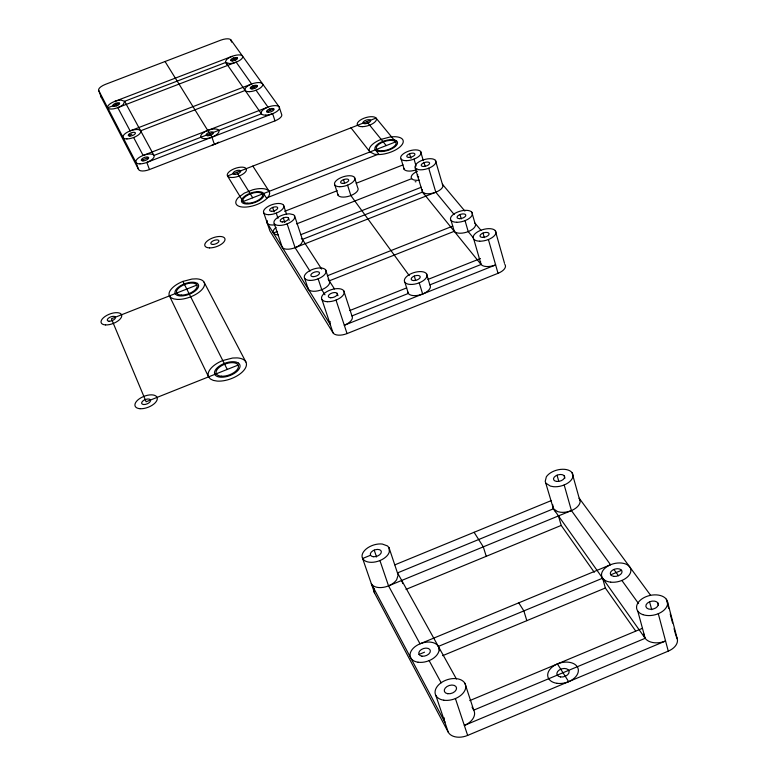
<?xml version="1.0" encoding="UTF-8"?>
<svg xmlns="http://www.w3.org/2000/svg" width="776" height="776" viewBox="0 0 776 776"><rect width="100%" height="100%" fill="white"/><g stroke="black" fill="none" stroke-linecap="round" stroke-linejoin="round"><path stroke-width="1.16" d="M552.648 504.555L553.424 508.794L645.176 638.299L473.729 710.147A15.704 10.369 -18.2 0 1 464.339 725.444L665.575 640.995A15.675 10.098 -12.7 0 1 643.925 634.099M422.212 189.538L422.522 192.079L481.071 264.48L429.865 284.879A11.708 5.733 -17 0 1 421.222 294.54A11.708 5.733 -17 0 1 407.817 292.048M370.55 555.238L362.625 558.487L374.556 593.039L448.237 732.166A15.656 10.398 -18.2 0 0 467.656 735.415L668.272 651.122A15.627 10.127 -12.6 0 0 676.148 636.524M469.79 700.592L642.353 628.366M419.021 654.459L424.55 652.17M610.741 574.812L621.595 570.302M442.679 655.662L605.338 588.004L635.651 630.975M394.868 564.841L551.202 500.617M388.543 585.87L571.427 510.579L610.537 564.753L420.02 643.818L388.543 585.87L379.93 560.563M405.993 589.391L561.203 525.42L594.27 572.31M263.791 212.915L269.912 230.928L333.03 332.836A11.708 5.82 -18.2 0 0 347.047 333.583L498.027 273.317A11.669 5.713 -15.8 0 0 504.807 264.335M349.86 310.516L406.692 287.896M427.935 279.438L480.47 258.524M480.606 261.56A11.698 5.684 -15.8 0 0 484.428 266.265A11.698 5.684 -15.8 0 0 495.631 264.926L344.301 325.26A11.737 5.791 -18.2 0 0 351.945 315.919L408.351 293.444L404.897 282.289M238.125 365.089L146.111 401.764L111.395 318.771L196.891 285.073M327.375 275.771L452.767 226.107M307.878 287.809A11.339 5.413 -18.4 0 0 320.352 290.205A11.339 5.413 -18.4 0 0 329.257 280.854L454.251 231.306L451.05 220.384M273.385 233.023L277.362 231.461M296.607 223.895L411.668 178.664M300.748 234.701L421.31 187.239M301.36 238.416L302.427 239.386L422.522 192.079L425.5 193.583L427.77 193.806A10.835 4.898 -16.6 0 0 439.361 190.411A10.835 4.898 -16.6 0 0 442.407 184.251L435.414 160.322M287.12 223.866L295.093 247.68L435.802 192.215L454.135 214.486M284.627 211.334L337.24 190.702M356.213 183.252L403.006 164.9M141.377 160.312L148.585 157.528M266.731 111.754L273.85 108.999M149.448 169.566L274.995 120.862A9.584 3.899 -18.3 0 0 281.533 114.101L279.185 106.933L230.821 39.838A8.846 3.288 -18.6 0 0 220.646 40.206L105.458 84.351A8.905 3.317 -19.8 0 0 98.717 90.482L101.19 97.155L138.594 169.527A9.651 3.938 -19.8 0 0 149.448 169.566L146.839 162.426L272.628 113.674L274.995 120.862M128.36 135.538L131.871 134.18M140.621 130.804L245.158 90.453M250.357 88.445L257.293 85.767M114.538 101.481L232.053 56.338M107.689 107.816L119.552 103.257M225.719 62.449L124.635 101.297L120.988 100.085A9.089 3.463 -19.8 0 0 109.009 104.702A9.089 3.463 -19.8 0 0 111.356 109.047A9.089 3.463 -19.8 0 0 123.326 104.43L124.635 101.297L153.978 155.433L261.386 113.829L225.719 62.449L225.486 61.585L226.747 59.451A9.021 3.424 -18.5 0 1 238.601 54.912A9.021 3.424 -18.5 0 1 241.472 59.025A9.021 3.424 -18.5 0 1 229.618 63.564L225.719 62.449L227.174 64.369M230.753 60.518L237.456 57.938M182.923 281.407L192.05 279.04L196.231 278.836A18.653 8.585 -20.1 0 1 201.799 289.749A18.653 8.585 -20.1 0 1 177.209 299.41L173.649 298.876L170.992 297.683L169.43 295.899A18.653 8.585 -20.1 0 1 182.923 281.407L227.252 369.425M416.033 181.759L415.179 181.759M415.393 168.179L418.38 169.643L420.66 169.837A10.903 4.821 -16.6 0 0 434.822 164.299A10.903 4.821 -16.6 0 0 430.185 158.692A10.903 4.821 -16.6 0 0 416.023 164.231L414.898 167.015L422.522 192.079L424.084 193.913M369.958 151.951L374.633 154.269L378.281 154.569A17.654 7.605 -17.1 0 0 401.318 145.587A17.654 7.605 -17.1 0 0 394.062 136.702L389.901 137.032L381.161 139.36A17.654 7.605 -17.1 0 0 369.958 151.951L350.995 127.836M294.531 215.641L293.474 214.69L289.623 213.836A10.951 4.898 -18.6 0 0 275.296 219.492A10.951 4.898 -18.6 0 0 279.176 225.447A10.951 4.898 -18.6 0 0 293.503 219.792L294.55 218.289L294.531 215.641L302.795 240.638L301.428 243.596A10.883 4.976 -18.5 0 1 291.019 248.873A10.883 4.976 -18.5 0 1 282.28 247.331L274.248 223.604M546.081 483.293L550.339 486.077L553.463 486.688A14.259 8.226 -14.9 0 0 571.834 479.199A14.259 8.226 -14.9 0 0 564.724 469.344A14.259 8.226 -14.9 0 0 546.343 476.823L545.227 481.304L553.424 508.794L555.597 511.685M389.028 547.672L387.505 545.935L382.258 544.034A14.317 8.4 -18.9 0 0 363.605 551.726A14.317 8.4 -18.9 0 0 369.444 562.222A14.317 8.4 -18.9 0 0 388.087 554.52L389.329 552.114L389.028 547.672L398.156 575.035L396.633 579.808A14.21 8.497 -18.9 0 1 383.208 587.364A14.21 8.497 -18.9 0 1 371.316 583.678L444.89 722.243A15.704 10.369 -18.2 0 1 444.173 717.781M208.579 376.864L210.354 378.95L213.284 380.395L217.193 381.094A20.108 9.981 -20.1 0 0 243.654 370.579A20.108 9.981 -20.1 0 0 237.184 357.901L232.625 358.027L222.77 360.53A20.108 9.981 -20.1 0 0 208.579 376.864L169.43 295.899M442.407 184.251L464.873 211.082M471.798 212.168L474.941 223.11L481.052 230.414M473.525 238.057L468.219 231.607L465.047 220.636M366.835 121.667L386.215 145.587M375.38 149.826L378.736 154.055L266.43 198.006L263.316 193.059A11.824 5.141 -18.8 0 0 251.657 192.758L248.795 193.845A11.824 5.141 -18.8 0 0 242.461 198.346L241.588 199.917A11.824 5.141 -18.8 0 0 252.326 203.302A11.824 5.141 -18.8 0 0 263.985 194.243M650.53 595.211L579.187 498.202A14.152 8.313 -14.8 0 1 575.976 508.008A14.152 8.313 -14.8 0 1 560.776 512.267L557.672 511.636L553.424 508.794L397.525 572.901L456.433 679M409.204 275.567L350.859 195.552L347.57 185.163M613.913 569.429L618.443 575.705M621.877 580.458L638.57 603.592M233.285 58.064L234.924 60.392M252.947 85.864L254.712 88.348M256.031 90.22L267.982 107.107L143.133 155.442L133.627 137.498M269.369 109.067L270.29 110.376M302.427 239.386L321.652 269.107M328.054 279.001L334.446 288.876M252.85 166.083L269.117 191.303L269.709 193.234L269.136 195.474L267.448 197.89A17.732 7.712 -18.8 0 1 244.197 207.124A17.732 7.712 -18.8 0 1 238.135 197.705L244.362 193.108L252.792 189.771A17.732 7.712 -18.8 0 1 269.117 191.303M295.093 247.68L309.993 271.163M324.989 294.812L321.749 289.7L318.141 278.826M474.087 532.297L483.303 546.857L486.242 556.314M518.746 602.845L523.858 610.906L526.826 620.664M557.42 663.917L568.653 681.668M236.845 172.311L252.724 197.793M267.293 223.236L330.275 324.552M165.046 61.517L211.926 137.197L214.409 144.365M472.05 707.12L473.729 710.147L464.931 683.336M429.138 660.618L441.175 682.783M115.508 103.324L116.817 105.788M204.098 282.231L245.885 361.994M98.717 90.482L135.975 162.407L138.594 169.527M374.207 550.106L376.554 556.974M272.618 207.425L274.17 212.003M435.85 695.48L448.237 732.166M283.308 217.94L284.821 222.45M401.716 580.448L402.773 583.581M276.256 213.128L278.002 218.308M230.821 39.838L231.568 42.069M288.449 218.027L289.205 220.287M283.512 205.184L286.587 214.36M304.648 278.332L308.276 289.167M439.788 650.734L438.353 646.427L602.603 578.198L605.338 588.004M455.405 698.555L467.656 735.415M321.933 299.468L333.03 332.836M337.22 293.406L337.967 295.685M336.018 300.079L347.047 333.583M325.687 270L329.257 280.854M343.758 290.806L351.945 315.919M334.863 185.057L338.181 195.406M343.516 179.644L344.612 183.088M354.467 177.374L357.717 187.734A10.592 4.704 -17.7 0 1 349.549 196.018A10.592 4.704 -17.7 0 1 337.773 194.252M419.234 282.823L422.658 294.017M414.287 276.081L415.655 280.543M426.48 273.705L429.865 284.879M401.114 159.09L404.238 169.478M414.025 159.09L416.091 166.045M409.592 153.745L410.97 158.362M424.084 162.669L425.093 166.083M420.592 151.456L423.318 160.7M428.73 168.217L435.802 192.215M459.993 214.545L461.254 218.91M473.777 239.183L481.071 264.48M558.468 515.914L561.203 525.42M557.042 475.193L558.691 480.994M488.405 239.522L498.027 273.317M483.002 233.072L484.311 237.669M564.259 475.843L564.909 478.161M564.181 484.961L571.427 510.579M495.292 230.637L504.507 263.287M572.038 472.652L579.779 500.307M637.785 611.139L645.176 638.299M649.57 601.798A6.315 3.996 -12.9 0 0 648.367 608.947A6.315 3.996 -12.9 0 0 658.252 604.805A6.315 3.996 -12.9 0 0 649.57 601.798L651.714 609.703M658.29 613.7L668.272 651.122M657.767 602.787L658.368 605.057M667.457 601.604L677.293 638.949M666.322 599.217L668.708 608.287M670.202 613.962L672.588 623.031M674.072 628.676L675.847 635.408M418.73 176.928A4.268 1.901 -16.7 0 1 417.798 174.794M419.36 180.148A10.68 4.763 -16.7 0 1 411.222 177.733A10.68 4.763 -16.7 0 1 417.43 171.254M474.941 223.11A11.3 5.316 -16.2 0 1 466.832 232.111A11.3 5.316 -16.2 0 1 453.679 230.036M278.157 234.856A10.728 4.84 -18.6 0 1 276.091 227.455M274.462 224.865A10.612 4.743 -18.6 0 1 267.342 220.665M329.839 323.107A11.737 5.791 -18.2 0 1 330.169 321.468M416.266 169.837A10.573 4.666 -16.8 0 1 403.762 168.344M374.556 593.039A14.181 8.526 -18.9 0 1 374.294 588.528M218.609 142.163A9.613 3.919 -19.1 0 1 212.023 145.151M101.19 97.155A8.885 3.337 -19.9 0 1 101.074 96.272M395.682 141.882L243.121 201.547L227.504 175.958L376.059 118.078L395.682 141.882M251.637 84.012L130.125 130.892L117.806 107.651L236.166 62.138L251.637 84.012M395.779 140.427L393.878 139.845A11.766 5.073 -17.1 0 0 375.39 146.703A11.766 5.073 -17.1 0 0 387.728 150.447A11.766 5.073 -17.1 0 0 395.779 140.427M197.249 283.337L195.465 282.561A12.435 5.723 -20.1 0 0 175.812 289.904A12.435 5.723 -20.1 0 0 187.385 294.928A12.435 5.723 -20.1 0 0 197.249 283.337M238.465 363.1L236.486 362.169A13.405 6.654 -20.1 0 0 215.33 370.123A13.405 6.654 -20.1 0 0 228.125 376.185A13.405 6.654 -20.1 0 0 238.465 363.1M231.908 177.51A10.069 4.258 -18.9 0 0 246.477 169.75A10.069 4.258 -18.9 0 0 232.179 169.721A10.069 4.258 -18.9 0 0 231.908 177.51M234.866 174.387A4.026 1.707 -18.9 0 0 240.696 171.292A4.026 1.707 -18.9 0 0 234.992 171.273A4.026 1.707 -18.9 0 0 234.866 174.387M362.334 126.672A10.02 4.2 -17.3 0 0 376.476 119.087A10.02 4.2 -17.3 0 0 361.703 119.281A10.02 4.2 -17.3 0 0 362.334 126.672M247.699 203.225A10.34 4.501 -18.8 0 0 262.627 195.183A10.34 4.501 -18.8 0 0 247.864 195.038A10.34 4.501 -18.8 0 0 247.699 203.225M327.423 301.709A11.815 5.704 -18.2 0 0 344.214 292.222A11.815 5.704 -18.2 0 0 326.948 291.563A11.815 5.704 -18.2 0 0 327.423 301.709M479.714 241.2A11.776 5.597 -15.9 0 0 495.932 231.966A11.776 5.597 -15.9 0 0 478.006 231.617A11.776 5.597 -15.9 0 0 479.714 241.2M482.594 237.417A4.704 2.241 -15.9 0 0 489.093 233.731A4.704 2.241 -15.9 0 0 481.935 233.576A4.704 2.241 -15.9 0 0 482.594 237.417M381.656 150.816A10.301 4.433 -17.1 0 0 396.138 142.959A10.301 4.433 -17.1 0 0 380.87 143.046A10.301 4.433 -17.1 0 0 381.656 150.816M330.663 297.761A4.724 2.28 -18.2 0 0 337.395 293.968A4.724 2.28 -18.2 0 0 330.498 293.697A4.724 2.28 -18.2 0 0 330.663 297.761M423.521 166.481A4.365 1.93 -16.6 0 0 429.623 163.135A4.365 1.93 -16.6 0 0 423.085 163.135A4.365 1.93 -16.6 0 0 423.521 166.481M282.299 221.946A4.375 1.959 -18.6 0 0 288.594 218.522A4.375 1.959 -18.6 0 0 282.289 218.405A4.375 1.959 -18.6 0 0 282.299 221.946M221.47 376.214A11.727 5.82 -20.1 0 0 238.455 366.582A11.727 5.82 -20.1 0 0 221.849 365.545A11.727 5.82 -20.1 0 0 221.47 376.214M181.274 295.084A10.883 5.015 -20.1 0 0 197.143 286.373A10.883 5.015 -20.1 0 0 181.933 285.791A10.883 5.015 -20.1 0 0 181.274 295.084M309.876 280.408A11.378 5.374 -18.4 0 0 326.104 271.338A11.378 5.374 -18.4 0 0 309.556 270.805A11.378 5.374 -18.4 0 0 309.876 280.408M313.038 276.654A4.549 2.153 -18.4 0 0 319.537 273.036A4.549 2.153 -18.4 0 0 312.932 272.812A4.549 2.153 -18.4 0 0 313.038 276.654M456.695 222.275A11.339 5.287 -16.2 0 0 472.39 213.429A11.339 5.287 -16.2 0 0 455.231 213.187A11.339 5.287 -16.2 0 0 456.695 222.275M459.518 218.667A4.53 2.115 -16.2 0 0 465.813 215.136A4.53 2.115 -16.2 0 0 458.955 215.03A4.53 2.115 -16.2 0 0 459.518 218.667M105.604 324.921A10.951 5.034 -21.2 0 0 121.735 316.094A10.951 5.034 -21.2 0 0 106.846 315.366A10.951 5.034 -21.2 0 0 105.604 324.921M140.01 408.7A11.805 5.849 -21.4 0 0 157.295 398.932A11.805 5.849 -21.4 0 0 141.048 397.729A11.805 5.849 -21.4 0 0 140.01 408.7M143.657 404.529A4.724 2.338 -21.4 0 0 150.583 400.629A4.724 2.338 -21.4 0 0 144.094 400.135A4.724 2.338 -21.4 0 0 143.657 404.529M209.578 247.893A10.631 4.753 -19.5 0 0 225.021 239.503A10.631 4.753 -19.5 0 0 210.024 239.154A10.631 4.753 -19.5 0 0 209.578 247.893M212.74 244.45A4.258 1.901 -19.5 0 0 218.929 241.103A4.258 1.901 -19.5 0 0 212.934 240.948A4.258 1.901 -19.5 0 0 212.74 244.45M268.554 214.671A10.641 4.704 -18.6 0 0 283.861 206.368A10.641 4.704 -18.6 0 0 268.574 206.164A10.641 4.704 -18.6 0 0 268.554 214.671M271.61 211.295A4.258 1.882 -18.6 0 0 277.74 207.978A4.258 1.882 -18.6 0 0 271.629 207.89A4.258 1.882 -18.6 0 0 271.61 211.295M406.246 160.68A10.602 4.637 -16.8 0 0 421.087 152.562A10.602 4.637 -16.8 0 0 405.256 152.61A10.602 4.637 -16.8 0 0 406.246 160.68M409 157.431A4.239 1.853 -16.8 0 0 414.947 154.191A4.239 1.853 -16.8 0 0 408.622 154.201A4.239 1.853 -16.8 0 0 409 157.431M339.83 186.725A10.612 4.675 -17.7 0 0 354.884 178.519A10.612 4.675 -17.7 0 0 339.316 178.451A10.612 4.675 -17.7 0 0 339.83 186.725M342.72 183.417A4.249 1.872 -17.7 0 0 348.754 180.139A4.249 1.872 -17.7 0 0 342.536 180.1A4.249 1.872 -17.7 0 0 342.72 183.417M410.611 284.452A11.737 5.694 -17 0 0 427.033 275.092A11.737 5.694 -17 0 0 409.466 274.52A11.737 5.694 -17 0 0 410.611 284.452M413.647 280.572A4.695 2.28 -17 0 0 420.233 276.838A4.695 2.28 -17 0 0 413.21 276.595A4.695 2.28 -17 0 0 413.647 280.572M109.067 321.225A4.375 2.018 -21.2 0 0 115.527 317.704A4.375 2.018 -21.2 0 0 109.581 317.403A4.375 2.018 -21.2 0 0 109.067 321.225M365.021 123.665A4.006 1.678 -17.3 0 0 370.685 120.639A4.006 1.678 -17.3 0 0 364.788 120.707A4.006 1.678 -17.3 0 0 365.021 123.665M556.984 683.317A15.665 10.243 -15.3 0 0 578.265 669.252A15.665 10.243 -15.3 0 0 553.822 665.827A15.665 10.243 -15.3 0 0 556.984 683.317M560.563 676.953A6.266 4.093 -15.3 0 0 569.099 671.337A6.266 4.093 -15.3 0 0 559.341 669.94A6.266 4.093 -15.3 0 0 560.563 676.953M556.848 481.45A5.704 3.288 -14.9 0 0 564.608 476.639A5.704 3.288 -14.9 0 0 555.752 475.853A5.704 3.288 -14.9 0 0 556.848 481.45M418.109 662.229A15.006 9.477 -18.6 0 0 439.09 648.794A15.006 9.477 -18.6 0 0 416.518 645.632A15.006 9.477 -18.6 0 0 418.109 662.229M373.266 556.722A5.723 3.356 -18.9 0 0 381.355 551.755A5.723 3.356 -18.9 0 0 372.887 550.776A5.723 3.356 -18.9 0 0 373.266 556.722M610.693 582.155A14.967 9.254 -13.8 0 0 630.752 569.148A14.967 9.254 -13.8 0 0 607.142 566.528A14.967 9.254 -13.8 0 0 610.693 582.155M613.952 576.384A5.985 3.696 -13.8 0 0 622.003 571.194A5.985 3.696 -13.8 0 0 612.574 570.127A5.985 3.696 -13.8 0 0 613.952 576.384M421.95 656.176A6.004 3.793 -18.6 0 0 430.36 650.822A6.004 3.793 -18.6 0 0 421.349 649.531A6.004 3.793 -18.6 0 0 421.95 656.176M642.906 614.65A15.792 10.001 -12.9 0 0 667.554 604.242A15.792 10.001 -12.9 0 0 645.807 596.783A15.792 10.001 -12.9 0 0 642.906 614.65M447.713 693.705A6.334 4.103 -18.2 0 0 456.54 687.992A6.334 4.103 -18.2 0 0 446.966 686.537A6.334 4.103 -18.2 0 0 447.713 693.705M443.746 700.204A15.821 10.263 -18.2 0 0 465.745 685.887A15.821 10.263 -18.2 0 0 441.777 682.308A15.821 10.263 -18.2 0 0 443.746 700.204M205.01 138.661A9.632 3.899 -19.1 0 0 219.016 131.328A9.632 3.899 -19.1 0 0 205.456 131.464A9.632 3.899 -19.1 0 0 205.01 138.661M207.89 135.742A3.851 1.562 -19.1 0 0 213.497 132.812A3.851 1.562 -19.1 0 0 208.084 132.861A3.851 1.562 -19.1 0 0 207.89 135.742M232.315 60.955A3.608 1.368 -18.5 0 0 237.553 58.278A3.608 1.368 -18.5 0 0 232.441 58.442A3.608 1.368 -18.5 0 0 232.315 60.955M265.683 115.149A9.603 3.88 -18.3 0 0 279.496 107.903A9.603 3.88 -18.3 0 0 265.722 108.126A9.603 3.88 -18.3 0 0 265.683 115.149M268.438 112.287A3.841 1.552 -18.3 0 0 273.976 109.387A3.841 1.552 -18.3 0 0 268.467 109.474A3.841 1.552 -18.3 0 0 268.438 112.287M139.961 163.872A9.671 3.919 -19.8 0 0 154.162 156.451A9.671 3.919 -19.8 0 0 140.834 156.48A9.671 3.919 -19.8 0 0 139.961 163.872M142.968 160.894A3.87 1.571 -19.8 0 0 148.653 157.935A3.87 1.571 -19.8 0 0 143.327 157.935A3.87 1.571 -19.8 0 0 142.968 160.894M249.29 91.675A9.341 3.667 -18.4 0 0 262.773 84.681A9.341 3.667 -18.4 0 0 249.435 85.001A9.341 3.667 -18.4 0 0 249.29 91.675M126.944 138.923A9.399 3.705 -19.8 0 0 140.786 131.765A9.399 3.705 -19.8 0 0 127.885 131.901A9.399 3.705 -19.8 0 0 126.944 138.923M252.006 88.93A3.735 1.465 -18.4 0 0 257.399 86.136A3.735 1.465 -18.4 0 0 252.074 86.252A3.735 1.465 -18.4 0 0 252.006 88.93M129.893 136.072A3.764 1.484 -19.8 0 0 135.431 133.22A3.764 1.484 -19.8 0 0 130.281 133.259A3.764 1.484 -19.8 0 0 129.893 136.072M114.237 106.351A3.637 1.387 -19.8 0 0 119.611 103.615A3.637 1.387 -19.8 0 0 114.654 103.703A3.637 1.387 -19.8 0 0 114.237 106.351"/></g></svg>
